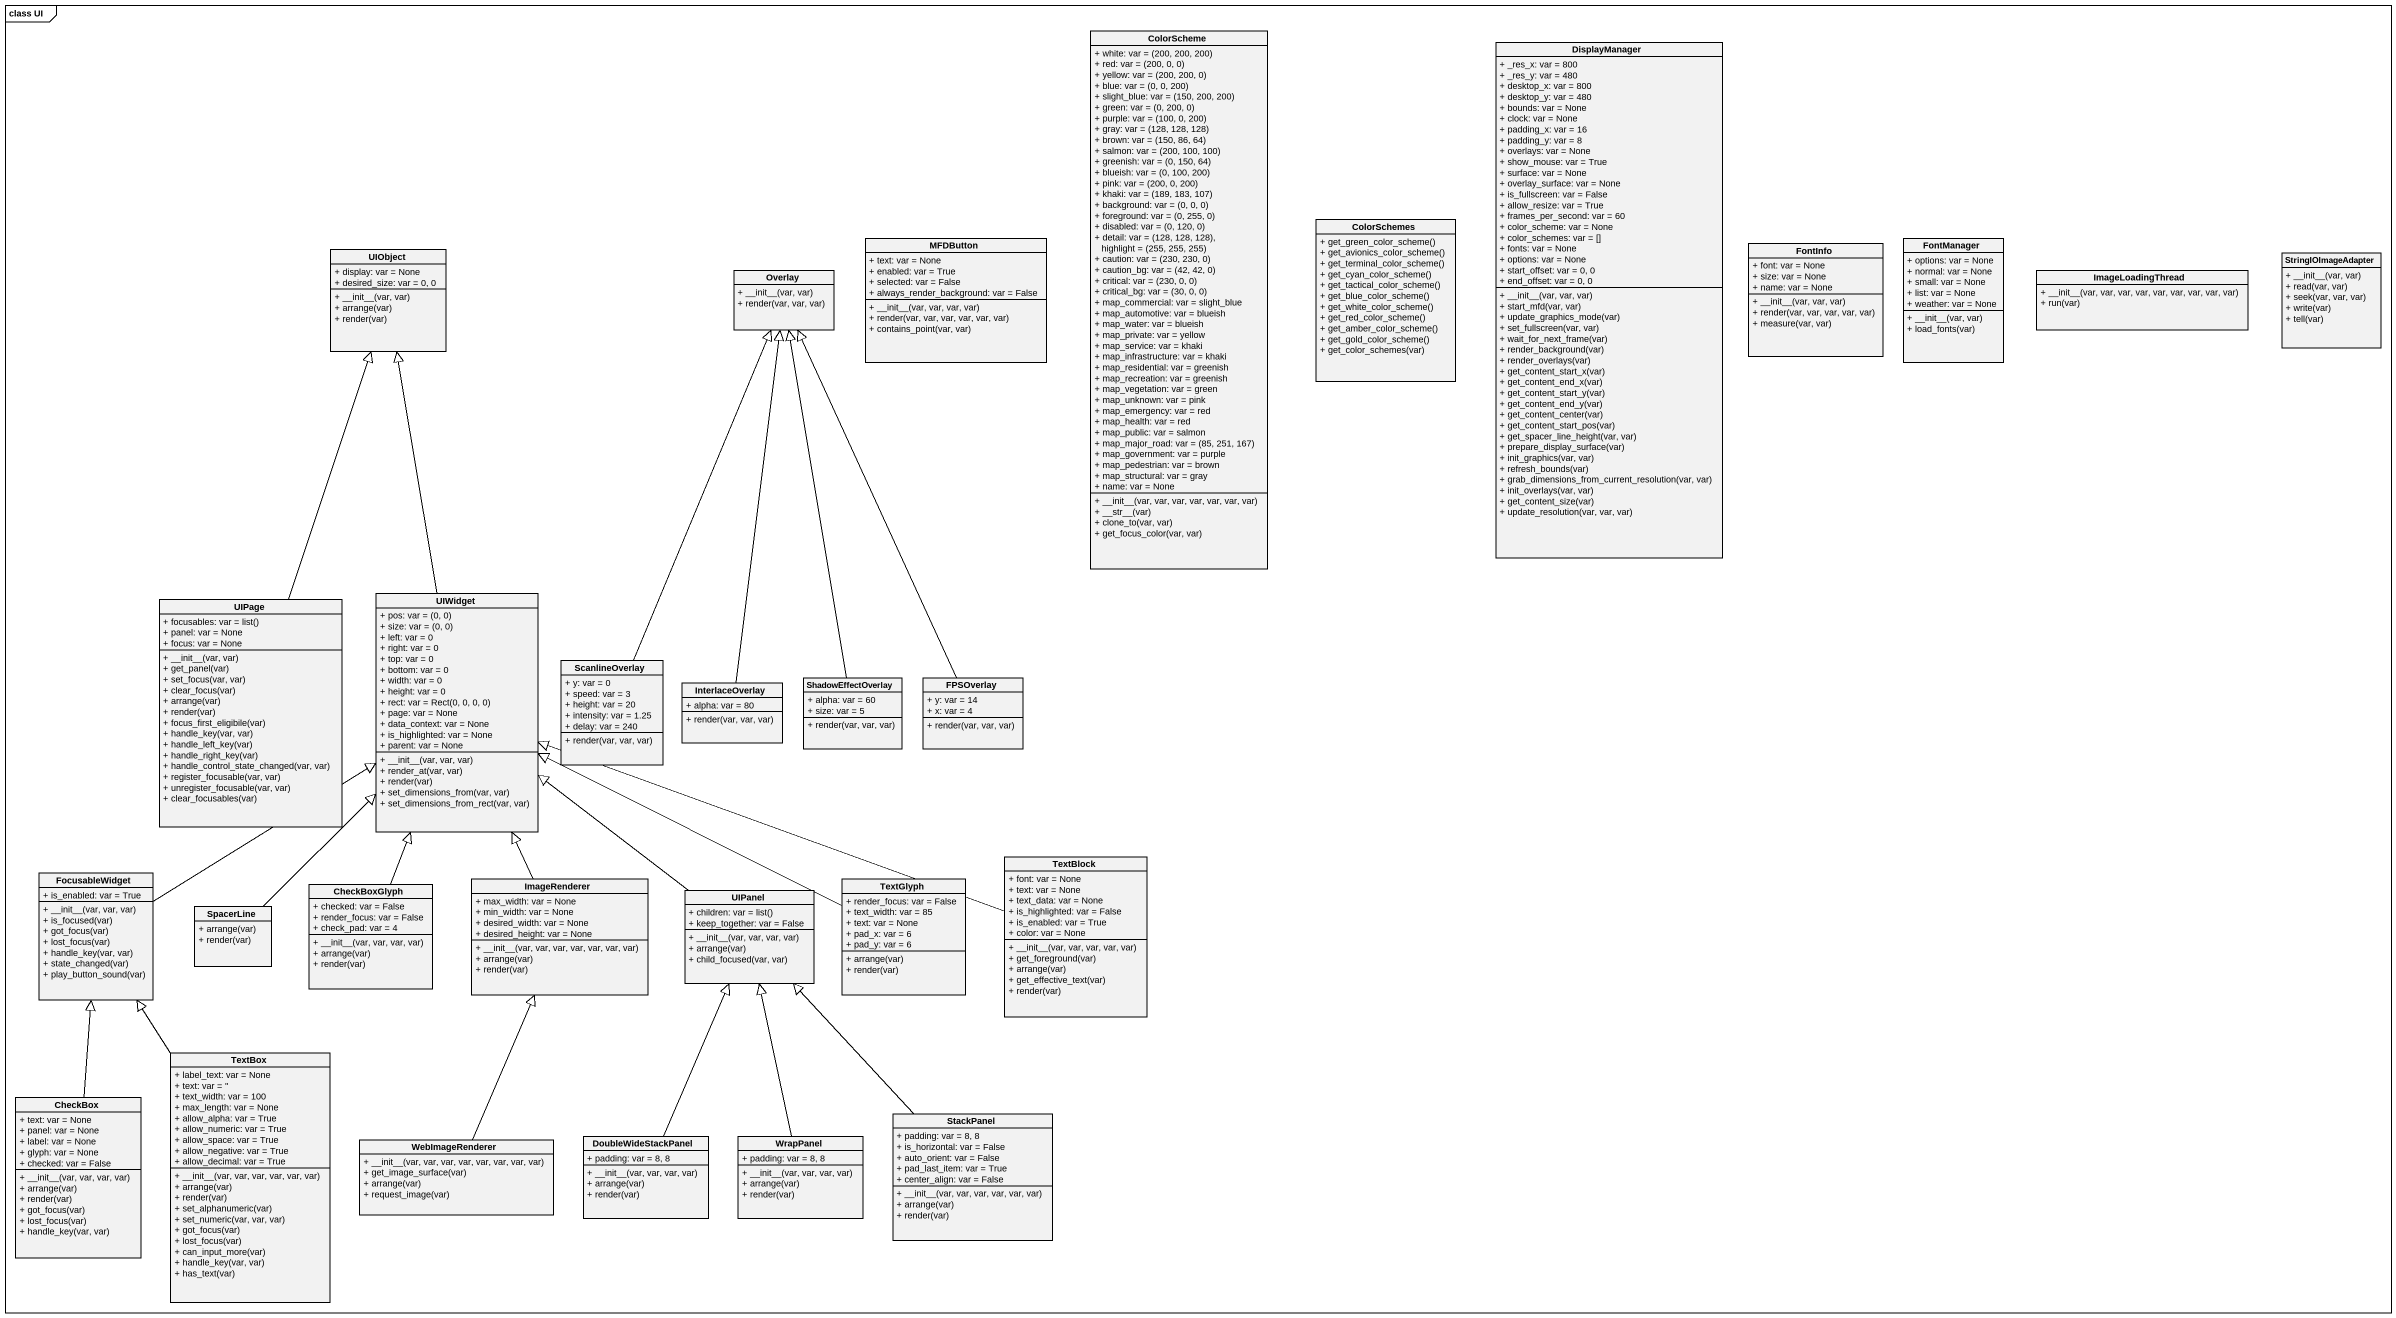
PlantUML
@startuml
mainframe class UI
hide circle
hide empty members
skinparam classAttributeIconSize 0
class ColorScheme {
  {field} + white: var = (200, 200, 200)
  {field} + red: var = (200, 0, 0)
  {field} + yellow: var = (200, 200, 0)
  {field} + blue: var = (0, 0, 200)
  {field} + slight_blue: var = (150, 200, 200)
  {field} + green: var = (0, 200, 0)
  {field} + purple: var = (100, 0, 200)
  {field} + gray: var = (128, 128, 128)
  {field} + brown: var = (150, 86, 64)
  {field} + salmon: var = (200, 100, 100)
  {field} + greenish: var = (0, 150, 64)
  {field} + blueish: var = (0, 100, 200)
  {field} + pink: var = (200, 0, 200)
  {field} + khaki: var = (189, 183, 107)
  {field} + background: var = (0, 0, 0)
  {field} + foreground: var = (0, 255, 0)
  {field} + disabled: var = (0, 120, 0)
  {field} + detail: var = (128, 128, 128), highlight = (255, 255, 255)
  {field} + caution: var = (230, 230, 0)
  {field} + caution_bg: var = (42, 42, 0)
  {field} + critical: var = (230, 0, 0)
  {field} + critical_bg: var = (30, 0, 0)
  + map_commercial: var = slight_blue
  + map_automotive: var = blueish
  + map_water: var = blueish
  + map_private: var = yellow
  + map_service: var = khaki
  + map_infrastructure: var = khaki
  + map_residential: var = greenish
  + map_recreation: var = greenish
  + map_vegetation: var = green
  + map_unknown: var = pink
  + map_emergency: var = red
  + map_health: var = red
  + map_public: var = salmon
  {field} + map_major_road: var = (85, 251, 167)
  + map_government: var = purple
  + map_pedestrian: var = brown
  + map_structural: var = gray
  + name: var = None
  + ~__init~__(var, var, var, var, var, var, var)
  + ~__str~__(var)
  + clone_to(var, var)
  + get_focus_color(var, var)
}
class DisplayManager {
  + _res_x: var = 800
  + _res_y: var = 480
  + desktop_x: var = 800
  + desktop_y: var = 480
  + bounds: var = None
  + clock: var = None
  + padding_x: var = 16
  + padding_y: var = 8
  + overlays: var = None
  + show_mouse: var = True
  + surface: var = None
  + overlay_surface: var = None
  + is_fullscreen: var = False
  + allow_resize: var = True
  + frames_per_second: var = 60
  + color_scheme: var = None
  + color_schemes: var = []
  + fonts: var = None
  + options: var = None
  + start_offset: var = 0, 0
  + end_offset: var = 0, 0
  + ~__init~__(var, var, var)
  + start_mfd(var, var)
  + update_graphics_mode(var)
  + set_fullscreen(var, var)
  + wait_for_next_frame(var)
  + render_background(var)
  + render_overlays(var)
  + get_content_start_x(var)
  + get_content_end_x(var)
  + get_content_start_y(var)
  + get_content_end_y(var)
  + get_content_center(var)
  + get_content_start_pos(var)
  + get_spacer_line_height(var, var)
  + prepare_display_surface(var)
  + init_graphics(var, var)
  + refresh_bounds(var)
  + grab_dimensions_from_current_resolution(var, var)
  + init_overlays(var, var)
  + get_content_size(var)
  + update_resolution(var, var, var)
}
class ColorSchemes {
  + get_green_color_scheme()
  + get_avionics_color_scheme()
  + get_terminal_color_scheme()
  + get_cyan_color_scheme()
  + get_tactical_color_scheme()
  + get_blue_color_scheme()
  + get_white_color_scheme()
  + get_red_color_scheme()
  + get_amber_color_scheme()
  + get_gold_color_scheme()
  + get_color_schemes(var)
}
class UIObject {
  + display: var = None
  + desired_size: var = 0, 0
  + ~__init~__(var, var)
  + arrange(var)
  + render(var)
}
class MFDButton {
  + text: var = None
  + enabled: var = True
  + selected: var = False
  + always_render_background: var = False
  + ~__init~__(var, var, var, var)
  + render(var, var, var, var, var, var)
  + contains_point(var, var)
}
class FontInfo {
  + font: var = None
  + size: var = None
  + name: var = None
  + ~__init~__(var, var, var)
  + render(var, var, var, var, var)
  + measure(var, var)
}
class FontManager {
  + options: var = None
  + normal: var = None
  + small: var = None
  + list: var = None
  + weather: var = None
  + ~__init~__(var, var)
  + load_fonts(var)
}
class StringIOImageAdapter {
  + ~__init~__(var, var)
  + read(var, var)
  + seek(var, var, var)
  + write(var)
  + tell(var)
}
class Overlay {
  + ~__init~__(var, var)
  + render(var, var, var)
}
class ImageLoadingThread {
  + ~__init~__(var, var, var, var, var, var, var, var, var)
  + run(var)
}
class UIPage {
  {field} + focusables: var = list()
  + panel: var = None
  + focus: var = None
  + ~__init~__(var, var)
  + get_panel(var)
  + set_focus(var, var)
  + clear_focus(var)
  + arrange(var)
  + render(var)
  + focus_first_eligibile(var)
  + handle_key(var, var)
  + handle_left_key(var)
  + handle_right_key(var)
  + handle_control_state_changed(var, var)
  + register_focusable(var, var)
  + unregister_focusable(var, var)
  + clear_focusables(var)
}
class UIWidget {
  {field} + pos: var = (0, 0)
  {field} + size: var = (0, 0)
  + left: var = 0
  + right: var = 0
  + top: var = 0
  + bottom: var = 0
  + width: var = 0
  + height: var = 0
  {field} + rect: var = Rect(0, 0, 0, 0)
  + page: var = None
  + data_context: var = None
  + is_highlighted: var = None
  + parent: var = None
  + ~__init~__(var, var, var)
  + render_at(var, var)
  + render(var)
  + set_dimensions_from(var, var)
  + set_dimensions_from_rect(var, var)
}
class ScanlineOverlay {
  + y: var = 0
  + speed: var = 3
  + height: var = 20
  + intensity: var = 1.25
  + delay: var = 240
  + render(var, var, var)
}
class InterlaceOverlay {
  + alpha: var = 80
  + render(var, var, var)
}
class ShadowEffectOverlay {
  + alpha: var = 60
  + size: var = 5
  + render(var, var, var)
}
class FPSOverlay {
  + y: var = 14
  + x: var = 4
  + render(var, var, var)
}
class FocusableWidget {
  + is_enabled: var = True
  + ~__init~__(var, var, var)
  + is_focused(var)
  + got_focus(var)
  + lost_focus(var)
  + handle_key(var, var)
  + state_changed(var)
  + play_button_sound(var)
}
class TextBlock {
  + font: var = None
  + text: var = None
  + text_data: var = None
  + is_highlighted: var = False
  + is_enabled: var = True
  + color: var = None
  + ~__init~__(var, var, var, var, var)
  + get_foreground(var)
  + arrange(var)
  + get_effective_text(var)
  + render(var)
}
class SpacerLine {
  + arrange(var)
  + render(var)
}
class CheckBoxGlyph {
  + checked: var = False
  + render_focus: var = False
  + check_pad: var = 4
  + ~__init~__(var, var, var, var)
  + arrange(var)
  + render(var)
}
class ImageRenderer {
  + max_width: var = None
  + min_width: var = None
  + desired_width: var = None
  + desired_height: var = None
  + ~__init~__(var, var, var, var, var, var, var)
  + arrange(var)
  + render(var)
}
class UIPanel {
  {field} + children: var = list()
  + keep_together: var = False
  + ~__init~__(var, var, var, var)
  + arrange(var)
  + child_focused(var, var)
}
class TextGlyph {
  + render_focus: var = False
  + text_width: var = 85
  + text: var = None
  + pad_x: var = 6
  + pad_y: var = 6
  + arrange(var)
  + render(var)
}
class TextBox {
  + label_text: var = None
  + text: var = ''
  + text_width: var = 100
  + max_length: var = None
  + allow_alpha: var = True
  + allow_numeric: var = True
  + allow_space: var = True
  + allow_negative: var = True
  + allow_decimal: var = True
  + ~__init~__(var, var, var, var, var, var)
  + arrange(var)
  + render(var)
  + set_alphanumeric(var)
  + set_numeric(var, var, var)
  + got_focus(var)
  + lost_focus(var)
  + can_input_more(var)
  + handle_key(var, var)
  + has_text(var)
}
class CheckBox {
  + text: var = None
  + panel: var = None
  + label: var = None
  + glyph: var = None
  + checked: var = False
  + ~__init~__(var, var, var, var)
  + arrange(var)
  + render(var)
  + got_focus(var)
  + lost_focus(var)
  + handle_key(var, var)
}
class WebImageRenderer {
  + ~__init~__(var, var, var, var, var, var, var, var)
  + get_image_surface(var)
  + arrange(var)
  + request_image(var)
}
class DoubleWideStackPanel {
  + padding: var = 8, 8
  + ~__init~__(var, var, var, var)
  + arrange(var)
  + render(var)
}
class WrapPanel {
  + padding: var = 8, 8
  + ~__init~__(var, var, var, var)
  + arrange(var)
  + render(var)
}
class StackPanel {
  + padding: var = 8, 8
  + is_horizontal: var = False
  + auto_orient: var = False
  + pad_last_item: var = True
  + center_align: var = False
  + ~__init~__(var, var, var, var, var, var)
  + arrange(var)
  + render(var)
}
UIPage -up-|> UIObject
UIWidget -up-|> UIObject
ScanlineOverlay -up-|> Overlay
InterlaceOverlay -up-|> Overlay
ShadowEffectOverlay -up-|> Overlay
FPSOverlay -up-|> Overlay
FocusableWidget -up-|> UIWidget
TextBlock -left-|> UIWidget
SpacerLine -up-|> UIWidget
CheckBoxGlyph -up-|> UIWidget
ImageRenderer -up-|> UIWidget
UIPanel -up-|> UIWidget
TextGlyph -left-|> UIWidget
TextBox -up-|> FocusableWidget
CheckBox -up-|> FocusableWidget
WebImageRenderer -up-|> ImageRenderer
DoubleWideStackPanel -up-|> UIPanel
WrapPanel -up-|> UIPanel
StackPanel -up-|> UIPanel
@enduml
